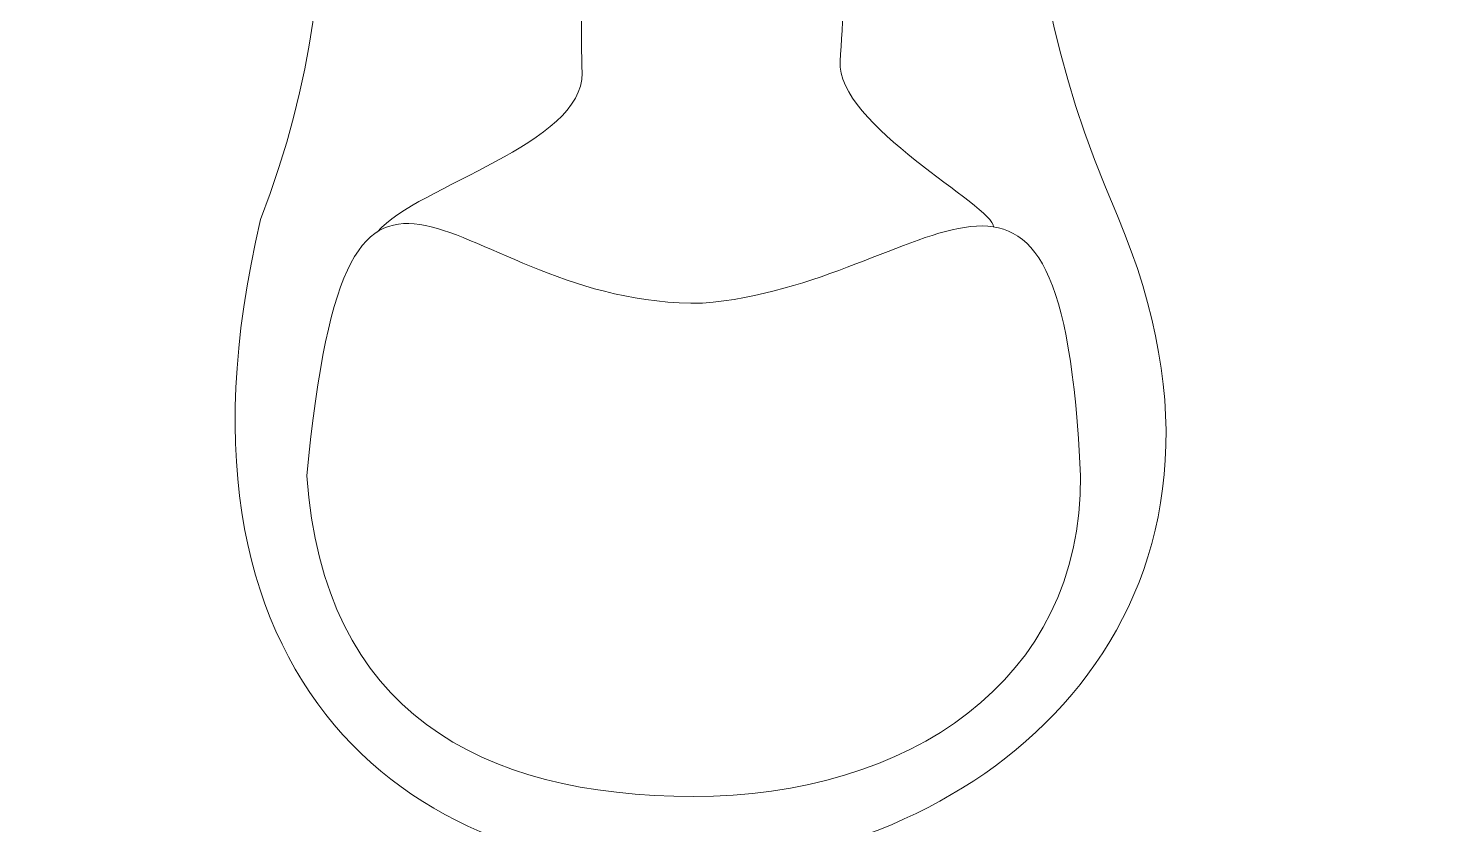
# Model space of a CAD drawing. Header units: centimetres. Extents: x -21.6 to 35.6, y -35.6 to 48.3.
# Drawn here: x -2.741 to 0.594, y 34.97 to 36.85 of the extents above; entities that cross this region are included whole.
import ezdxf

# ---------------------------------------------------------------- set-up
doc = ezdxf.new("R2010")
doc.units = ezdxf.units.CM
doc.header["$MEASUREMENT"] = 0
doc.layers.add('layer 1', color=7, linetype='Continuous')

msp = doc.modelspace()

# ---------------------------------------------------------------- linework, layer by layer
at = {"layer": 'layer 1', "color": 250, "lineweight": 9}
for points, knots in [([(-2.445, 39.6309), (-2.16984, 41.17608), (-0.21824, 41.07448), (-0.00657, 39.7198), (-0.00657, 39.7198), (0.31798, 38.23813), (-0.80137, 37.85773), (-0.17116, 36.40701), (-0.17116, 36.40701), (0.59435, 34.60783), (-2.73622, 34.112), (-2.19295, 36.398), (-2.19295, 36.398), (-1.68495, 37.73149), (-2.74133, 38.27622), (-2.445, 39.6309)], [0, 0, 0, 0, 0.2, 0.2, 0.2, 0.2, 0.4, 0.4, 0.4, 0.4, 0.6, 0.6, 0.6, 0.6, 1, 1, 1, 1]), ([(-1.91727, 36.36943), (-1.82147, 36.47866), (-1.43075, 36.57667), (-1.43452, 36.74387), (-1.43452, 36.74387), (-1.43833, 36.91302), (-1.43245, 37.3371), (-1.44143, 37.67973), (-1.44143, 37.67973), (-1.48458, 38.40587), (-1.25539, 39.01647), (-1.14558, 39.02753), (-1.14558, 39.02753), (-1.04343, 39.03782), (-0.82159, 38.64356), (-0.79311, 37.66915), (-0.79311, 37.66915), (-0.79555, 37.29568), (-0.8134, 36.94161), (-0.82539, 36.77232), (-0.82539, 36.77232), (-0.83604, 36.62206), (-0.46276, 36.42958), (-0.46309, 36.38076)], [0, 0, 0, 0, 0.1428571, 0.1428571, 0.1428571, 0.1428571, 0.2857143, 0.2857143, 0.2857143, 0.2857143, 0.4285714, 0.4285714, 0.4285714, 0.4285714, 0.5714286, 0.5714286, 0.5714286, 0.5714286, 0.7142857, 0.7142857, 0.7142857, 0.7142857, 1, 1, 1, 1]), ([(-1.14996, 36.20084), (-0.60878, 36.24318), (-0.30164, 36.77619), (-0.25832, 35.79339), (-0.25832, 35.79339), (-0.25329, 35.30831), (-0.667, 35.03668), (-1.17113, 35.03668), (-1.17113, 35.03668), (-1.67526, 35.03668), (-2.04465, 35.23712), (-2.08394, 35.79339), (-2.08394, 35.79339), (-1.9834, 36.83572), (-1.74934, 36.19025), (-1.14996, 36.20084)], [0, 0, 0, 0, 0.2, 0.2, 0.2, 0.2, 0.4, 0.4, 0.4, 0.4, 0.6, 0.6, 0.6, 0.6, 1, 1, 1, 1])]:
    msp.add_open_spline(points, degree=3, knots=knots, dxfattribs=at)

doc.saveas('drawing.dxf')
